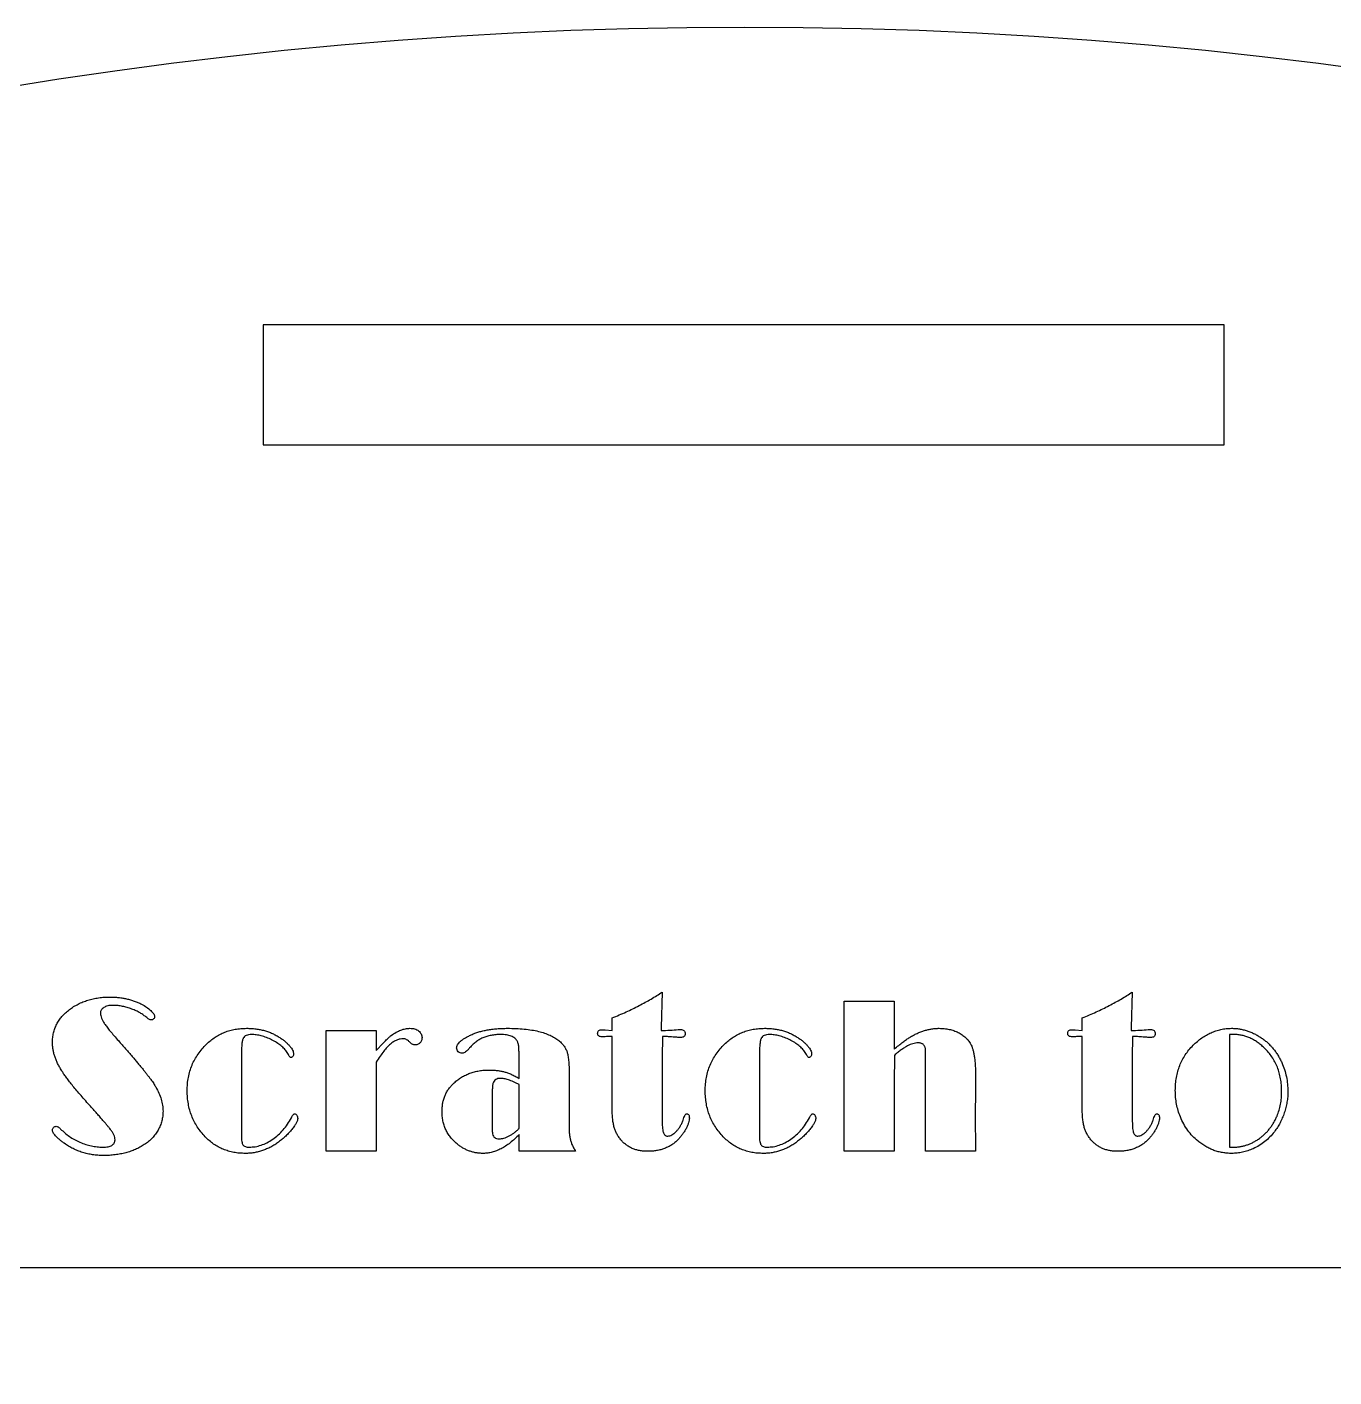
# Model space of a CAD drawing. Header units: millimetres. Extents: x -150 to 150, y -157 to 150.
# Drawn here: x -23.91 to 19.62, y 105.04 to 150 of the extents above; entities that cross this region are included whole.
import ezdxf

# ---------------------------------------------------------------- set-up
doc = ezdxf.new("R2010")
doc.units = ezdxf.units.MM

msp = doc.modelspace()

# ---------------------------------------------------------------- linework, layer by layer
at = {"color": 7, "linetype": 'Continuous', "lineweight": 25}
for p, q in [((15.956, 140.08), (-16.044, 140.08)), ((-16.044, 140.08), (-16.044, 136.08)), ((15.956, 136.08), (15.956, 140.08)), ((-16.044, 136.08), (15.956, 136.08)), ((-2.751, 117.86), (-2.787, 116.677)), ((12.901, 117.86), (12.866, 116.677)), ((3.301, 117.39), (3.304, 117.558)), ((3.304, 115.865), (3.301, 117.39)), ((3.304, 117.558), (4.971, 117.558)), ((4.971, 117.558), (4.971, 115.961)), ((-4.418, 116.586), (-4.418, 116.999)), ((11.235, 116.586), (11.235, 116.999)), ((-13.946, 116.586), (-12.279, 116.586)), ((-13.946, 112.558), (-13.946, 116.586)), ((-12.279, 116.586), (-12.279, 115.912)), ((-4.654, 116.604), (-4.418, 116.586)), ((-2.787, 116.677), (-2.792, 116.586)), ((10.999, 116.604), (11.235, 116.586)), ((12.866, 116.677), (12.861, 116.586)), ((16.137, 116.447), (16.137, 112.697)), ((16.286, 116.447), (16.137, 116.447)), ((-4.418, 115.085), (-4.418, 116.38)), ((-2.748, 116.377), (-2.751, 115.684)), ((-2.649, 116.377), (-2.748, 116.377)), ((11.235, 115.085), (11.235, 116.38)), ((12.905, 116.377), (12.901, 115.684)), ((13.003, 116.377), (12.905, 116.377)), ((-16.765, 115.788), (-16.765, 113.077)), ((-2.751, 115.684), (-2.751, 113.544)), ((0.485, 115.788), (0.485, 113.077)), ((3.304, 112.558), (3.304, 115.865)), ((4.977, 115.752), (4.971, 114.832)), ((6.012, 112.558), (6.012, 115.978)), ((12.901, 115.684), (12.901, 113.544)), ((-12.273, 115.531), (-12.279, 114.071)), ((-7.515, 114.988), (-7.515, 115.449)), ((-7.515, 113.322), (-7.515, 114.78)), ((-5.849, 115.054), (-5.849, 113.602)), ((-4.421, 114.321), (-4.418, 115.085)), ((4.971, 114.832), (4.971, 112.558)), ((7.679, 115.073), (7.679, 114.527)), ((11.231, 114.321), (11.235, 115.085)), ((-8.418, 114.316), (-8.418, 113.475)), ((-4.421, 114.05), (-4.421, 114.321)), ((7.679, 114.527), (7.673, 113.807)), ((11.231, 114.05), (11.231, 114.321)), ((-12.279, 114.071), (-12.279, 112.558)), ((7.673, 113.807), (7.679, 112.558)), ((-7.515, 112.558), (-7.515, 113.113)), ((-12.279, 112.558), (-13.946, 112.558)), ((-5.64, 112.558), (-7.515, 112.558)), ((4.971, 112.558), (3.304, 112.558)), ((7.679, 112.558), (6.012, 112.558)), ((16.137, 112.697), (16.275, 112.697)), ((85.99, 108.68), (-86.115, 108.68))]:
    msp.add_line(p, q, dxfattribs=at)
msp.add_circle((0, 0), 150, dxfattribs=at)
for points, knots in [([(-4.418, 116.999), (-4.339, 117.032), (-4.185, 117.097), (-3.957, 117.198), (-3.737, 117.302), (-3.525, 117.41), (-3.32, 117.518), (-3.123, 117.629), (-2.934, 117.742), (-2.812, 117.821), (-2.751, 117.86)], [0, 0, 0, 0, 0.136106, 0.268204, 0.397876, 0.524677, 0.647643, 0.767617, 0.885467, 1, 1, 1, 1]), ([(11.235, 116.999), (11.313, 117.032), (11.468, 117.097), (11.696, 117.198), (11.916, 117.302), (12.128, 117.41), (12.333, 117.518), (12.53, 117.629), (12.719, 117.742), (12.841, 117.821), (12.901, 117.86)], [0, 0, 0, 0, 0.136106, 0.268204, 0.397876, 0.524677, 0.647643, 0.767617, 0.885467, 1, 1, 1, 1]), ([(-22.494, 117.277), (-22.447, 117.311), (-22.354, 117.378), (-22.202, 117.462), (-22.044, 117.536), (-21.876, 117.593), (-21.702, 117.641), (-21.519, 117.673), (-21.327, 117.693), (-21.197, 117.695), (-21.131, 117.697)], [0, 0, 0, 0, 0.119193, 0.237649, 0.35769, 0.479639, 0.603444, 0.730971, 0.863176, 1, 1, 1, 1]), ([(-21.056, 117.419), (-21.085, 117.418), (-21.14, 117.417), (-21.217, 117.403), (-21.287, 117.379), (-21.347, 117.347), (-21.398, 117.308), (-21.433, 117.261), (-21.457, 117.209), (-21.459, 117.172), (-21.46, 117.153)], [0, 0, 0, 0, 0.15997, 0.305943, 0.440895, 0.569374, 0.685918, 0.7927, 0.89414, 1, 1, 1, 1]), ([(-21.131, 117.697), (-21.084, 117.696), (-20.991, 117.695), (-20.854, 117.682), (-20.719, 117.665), (-20.588, 117.638), (-20.459, 117.605), (-20.333, 117.563), (-20.21, 117.516), (-20.13, 117.477), (-20.09, 117.458)], [0, 0, 0, 0, 0.129953, 0.258335, 0.384385, 0.508619, 0.631491, 0.754425, 0.876552, 1, 1, 1, 1]), ([(-19.947, 117.034), (-19.981, 117.061), (-20.052, 117.118), (-20.172, 117.19), (-20.307, 117.255), (-20.454, 117.311), (-20.606, 117.358), (-20.759, 117.394), (-20.909, 117.415), (-21.008, 117.418), (-21.056, 117.419)], [0, 0, 0, 0, 0.110051, 0.226217, 0.351289, 0.485507, 0.621348, 0.751738, 0.878215, 1, 1, 1, 1]), ([(-20.09, 117.458), (-20.034, 117.426), (-19.924, 117.365), (-19.806, 117.268), (-19.729, 117.189), (-19.688, 117.136), (-19.659, 117.088), (-19.656, 117.055), (-19.654, 117.04)], [0, 0, 0, 0, 0.31163, 0.604421, 0.735278, 0.842454, 0.929118, 1, 1, 1, 1]), ([(-23.057, 116.18), (-23.055, 116.234), (-23.052, 116.342), (-23.026, 116.5), (-22.981, 116.649), (-22.919, 116.791), (-22.839, 116.926), (-22.741, 117.051), (-22.627, 117.171), (-22.539, 117.241), (-22.494, 117.277)], [0, 0, 0, 0, 0.128041, 0.251657, 0.372747, 0.492943, 0.614057, 0.73719, 0.865346, 1, 1, 1, 1]), ([(-21.46, 117.153), (-21.458, 117.128), (-21.454, 117.074), (-21.425, 116.991), (-21.383, 116.899), (-21.319, 116.8), (-21.236, 116.687), (-21.132, 116.556), (-21.005, 116.406), (-20.912, 116.301), (-20.862, 116.245)], [0, 0, 0, 0, 0.068265, 0.14659, 0.237606, 0.341778, 0.466994, 0.617408, 0.795962, 1, 1, 1, 1]), ([(-19.768, 116.933), (-19.779, 116.934), (-19.806, 116.938), (-19.847, 116.959), (-19.896, 116.991), (-19.929, 117.018), (-19.947, 117.034)], [0, 0, 0, 0, 0.1643036, 0.3809236, 0.6594956, 1, 1, 1, 1]), ([(-19.654, 117.04), (-19.656, 117.027), (-19.661, 116.999), (-19.691, 116.966), (-19.726, 116.939), (-19.755, 116.935), (-19.768, 116.933)], [0, 0, 0, 0, 0.231543, 0.500716, 0.763719, 1, 1, 1, 1]), ([(-17.925, 116.129), (-17.88, 116.171), (-17.79, 116.255), (-17.641, 116.36), (-17.487, 116.453), (-17.322, 116.527), (-17.151, 116.584), (-16.971, 116.626), (-16.784, 116.65), (-16.657, 116.653), (-16.592, 116.655)], [0, 0, 0, 0, 0.1263783, 0.2499731, 0.3716171, 0.4930464, 0.6159199, 0.7400413, 0.8678908, 1, 1, 1, 1]), ([(-16.431, 116.447), (-16.463, 116.445), (-16.523, 116.443), (-16.603, 116.421), (-16.666, 116.381), (-16.702, 116.334), (-16.72, 116.287), (-16.732, 116.242), (-16.743, 116.189), (-16.751, 116.127), (-16.757, 116.055), (-16.761, 115.974), (-16.765, 115.884), (-16.765, 115.821), (-16.765, 115.788)], [0, 0, 0, 0, 0.112942, 0.206611, 0.289772, 0.36745, 0.411147, 0.464851, 0.528119, 0.600937, 0.684778, 0.779796, 0.884868, 1, 1, 1, 1]), ([(-16.592, 116.655), (-16.54, 116.654), (-16.438, 116.653), (-16.287, 116.637), (-16.141, 116.614), (-16, 116.58), (-15.864, 116.537), (-15.733, 116.483), (-15.606, 116.42), (-15.526, 116.371), (-15.486, 116.346)], [0, 0, 0, 0, 0.133291, 0.263457, 0.389982, 0.514504, 0.636789, 0.75756, 0.878398, 1, 1, 1, 1]), ([(-15.238, 115.854), (-15.268, 115.893), (-15.331, 115.975), (-15.452, 116.083), (-15.595, 116.183), (-15.758, 116.273), (-15.929, 116.348), (-16.101, 116.404), (-16.267, 116.44), (-16.377, 116.445), (-16.431, 116.447)], [0, 0, 0, 0, 0.108271, 0.225062, 0.351451, 0.489641, 0.629292, 0.759626, 0.882881, 1, 1, 1, 1]), ([(-11.776, 116.416), (-11.723, 116.452), (-11.622, 116.522), (-11.463, 116.597), (-11.309, 116.645), (-11.207, 116.652), (-11.157, 116.655)], [0, 0, 0, 0, 0.285688, 0.54451, 0.779638, 1, 1, 1, 1]), ([(-11.157, 116.655), (-11.129, 116.654), (-11.075, 116.652), (-10.997, 116.636), (-10.927, 116.607), (-10.866, 116.57), (-10.816, 116.523), (-10.777, 116.469), (-10.756, 116.408), (-10.753, 116.366), (-10.751, 116.345)], [0, 0, 0, 0, 0.149122, 0.285708, 0.417505, 0.543499, 0.663637, 0.777426, 0.886644, 1, 1, 1, 1]), ([(-8.136, 116.447), (-8.19, 116.446), (-8.295, 116.444), (-8.448, 116.421), (-8.592, 116.387), (-8.727, 116.339), (-8.851, 116.276), (-8.965, 116.198), (-9.072, 116.108), (-9.134, 116.037), (-9.165, 116.002)], [0, 0, 0, 0, 0.139424, 0.271649, 0.39864, 0.520778, 0.640367, 0.758876, 0.878238, 1, 1, 1, 1]), ([(-9.11, 116.439), (-9.07, 116.457), (-8.989, 116.493), (-8.859, 116.535), (-8.721, 116.572), (-8.575, 116.602), (-8.42, 116.626), (-8.256, 116.644), (-8.084, 116.653), (-7.967, 116.654), (-7.907, 116.655)], [0, 0, 0, 0, 0.10618, 0.216765, 0.332575, 0.454022, 0.580596, 0.714351, 0.853753, 1, 1, 1, 1]), ([(-7.587, 116.235), (-7.598, 116.252), (-7.62, 116.286), (-7.665, 116.33), (-7.72, 116.367), (-7.785, 116.395), (-7.859, 116.42), (-7.943, 116.435), (-8.036, 116.445), (-8.102, 116.446), (-8.136, 116.447)], [0, 0, 0, 0, 0.098706, 0.197112, 0.30362, 0.417913, 0.543806, 0.680261, 0.832576, 1, 1, 1, 1]), ([(-7.907, 116.655), (-7.81, 116.654), (-7.622, 116.652), (-7.352, 116.632), (-7.104, 116.601), (-6.878, 116.557), (-6.675, 116.499), (-6.493, 116.428), (-6.332, 116.348), (-6.24, 116.278), (-6.196, 116.245)], [0, 0, 0, 0, 0.1630184, 0.3142725, 0.4535228, 0.5813733, 0.6992994, 0.8073084, 0.9070317, 1, 1, 1, 1]), ([(-4.904, 116.489), (-4.903, 116.507), (-4.9, 116.54), (-4.867, 116.583), (-4.815, 116.604), (-4.776, 116.606), (-4.753, 116.607)], [0, 0, 0, 0, 0.243619, 0.457135, 0.693706, 1, 1, 1, 1]), ([(-4.747, 116.37), (-4.77, 116.371), (-4.811, 116.373), (-4.865, 116.395), (-4.9, 116.437), (-4.903, 116.471), (-4.904, 116.489)], [0, 0, 0, 0, 0.307398, 0.55262, 0.763168, 1, 1, 1, 1]), ([(-4.753, 116.607), (-4.733, 116.607), (-4.7, 116.607), (-4.667, 116.605), (-4.654, 116.604)], [0, 0, 0, 0, 0.608367, 1, 1, 1, 1]), ([(-2.792, 116.586), (-2.692, 116.586), (-2.502, 116.588), (-2.313, 116.603), (-2.223, 116.61)], [0, 0, 0, 0, 0.524289, 1, 1, 1, 1]), ([(-2.223, 116.61), (-2.209, 116.612), (-2.184, 116.614), (-2.159, 116.615), (-2.147, 116.615)], [0, 0, 0, 0, 0.543507, 1, 1, 1, 1]), ([(-2.147, 116.615), (-2.124, 116.614), (-2.081, 116.612), (-2.026, 116.585), (-1.991, 116.535), (-1.989, 116.497), (-1.988, 116.476)], [0, 0, 0, 0, 0.2906269, 0.5244173, 0.7444272, 1, 1, 1, 1]), ([(-1.988, 116.476), (-1.989, 116.456), (-1.991, 116.42), (-2.026, 116.375), (-2.08, 116.35), (-2.122, 116.349), (-2.145, 116.348)], [0, 0, 0, 0, 0.2482384, 0.4599131, 0.7018317, 1, 1, 1, 1]), ([(-0.675, 116.129), (-0.63, 116.171), (-0.54, 116.255), (-0.391, 116.36), (-0.237, 116.453), (-0.072, 116.527), (0.099, 116.584), (0.279, 116.626), (0.466, 116.65), (0.593, 116.653), (0.658, 116.655)], [0, 0, 0, 0, 0.126378, 0.249973, 0.371617, 0.493046, 0.61592, 0.740041, 0.867891, 1, 1, 1, 1]), ([(0.819, 116.447), (0.787, 116.445), (0.727, 116.443), (0.647, 116.421), (0.584, 116.381), (0.548, 116.334), (0.53, 116.287), (0.518, 116.242), (0.507, 116.189), (0.499, 116.127), (0.493, 116.055), (0.489, 115.974), (0.485, 115.884), (0.485, 115.821), (0.485, 115.788)], [0, 0, 0, 0, 0.112942, 0.206611, 0.289772, 0.36745, 0.411147, 0.464851, 0.528119, 0.600937, 0.684778, 0.779796, 0.884868, 1, 1, 1, 1]), ([(0.658, 116.655), (0.71, 116.654), (0.812, 116.653), (0.963, 116.637), (1.109, 116.614), (1.25, 116.58), (1.386, 116.537), (1.517, 116.483), (1.644, 116.42), (1.724, 116.371), (1.764, 116.346)], [0, 0, 0, 0, 0.133291, 0.263457, 0.389982, 0.514504, 0.636789, 0.75756, 0.878398, 1, 1, 1, 1]), ([(2.012, 115.854), (1.982, 115.893), (1.919, 115.975), (1.798, 116.083), (1.655, 116.183), (1.492, 116.273), (1.321, 116.348), (1.149, 116.404), (0.983, 116.44), (0.873, 116.445), (0.819, 116.447)], [0, 0, 0, 0, 0.108271, 0.225062, 0.351451, 0.489641, 0.629292, 0.759626, 0.882881, 1, 1, 1, 1]), ([(5.489, 116.353), (5.53, 116.377), (5.611, 116.424), (5.734, 116.487), (5.858, 116.537), (5.98, 116.582), (6.104, 116.614), (6.226, 116.638), (6.348, 116.653), (6.43, 116.654), (6.47, 116.655)], [0, 0, 0, 0, 0.137011, 0.270082, 0.397859, 0.523011, 0.645077, 0.765271, 0.882991, 1, 1, 1, 1]), ([(6.47, 116.655), (6.527, 116.653), (6.639, 116.65), (6.802, 116.624), (6.957, 116.58), (7.101, 116.52), (7.232, 116.444), (7.347, 116.355), (7.444, 116.253), (7.493, 116.175), (7.517, 116.135)], [0, 0, 0, 0, 0.139374, 0.274052, 0.403993, 0.531934, 0.655868, 0.773983, 0.886889, 1, 1, 1, 1]), ([(10.749, 116.489), (10.75, 116.507), (10.753, 116.54), (10.785, 116.583), (10.838, 116.604), (10.877, 116.606), (10.899, 116.607)], [0, 0, 0, 0, 0.243619, 0.457135, 0.693706, 1, 1, 1, 1]), ([(10.906, 116.37), (10.883, 116.371), (10.842, 116.373), (10.787, 116.395), (10.753, 116.437), (10.75, 116.471), (10.749, 116.489)], [0, 0, 0, 0, 0.307398, 0.55262, 0.763168, 1, 1, 1, 1]), ([(10.899, 116.607), (10.92, 116.607), (10.953, 116.607), (10.986, 116.605), (10.999, 116.604)], [0, 0, 0, 0, 0.608367, 1, 1, 1, 1]), ([(12.861, 116.586), (12.961, 116.586), (13.151, 116.588), (13.34, 116.603), (13.43, 116.61)], [0, 0, 0, 0, 0.524289, 1, 1, 1, 1]), ([(13.43, 116.61), (13.444, 116.612), (13.469, 116.614), (13.494, 116.615), (13.506, 116.615)], [0, 0, 0, 0, 0.543507, 1, 1, 1, 1]), ([(13.506, 116.615), (13.529, 116.614), (13.572, 116.612), (13.627, 116.585), (13.662, 116.535), (13.664, 116.497), (13.665, 116.476)], [0, 0, 0, 0, 0.290627, 0.524417, 0.744427, 1, 1, 1, 1]), ([(13.665, 116.476), (13.664, 116.456), (13.662, 116.42), (13.627, 116.375), (13.573, 116.35), (13.531, 116.349), (13.508, 116.348)], [0, 0, 0, 0, 0.248238, 0.459913, 0.701832, 1, 1, 1, 1]), ([(14.925, 116.089), (14.972, 116.133), (15.064, 116.219), (15.211, 116.334), (15.364, 116.43), (15.521, 116.511), (15.685, 116.573), (15.853, 116.619), (16.027, 116.648), (16.144, 116.653), (16.204, 116.655)], [0, 0, 0, 0, 0.134349, 0.263685, 0.388736, 0.511845, 0.633194, 0.753908, 0.875747, 1, 1, 1, 1]), ([(16.204, 116.655), (16.247, 116.654), (16.335, 116.652), (16.465, 116.636), (16.594, 116.611), (16.721, 116.575), (16.846, 116.53), (16.969, 116.472), (17.091, 116.407), (17.169, 116.355), (17.208, 116.329)], [0, 0, 0, 0, 0.122519, 0.244746, 0.366373, 0.489359, 0.61322, 0.739066, 0.868091, 1, 1, 1, 1]), ([(17.298, 115.998), (17.26, 116.034), (17.185, 116.104), (17.064, 116.195), (16.941, 116.273), (16.814, 116.336), (16.686, 116.386), (16.555, 116.42), (16.421, 116.444), (16.331, 116.446), (16.286, 116.447)], [0, 0, 0, 0, 0.13868, 0.271662, 0.399153, 0.523051, 0.643698, 0.762342, 0.880447, 1, 1, 1, 1]), ([(-22.75, 115.242), (-22.774, 115.283), (-22.822, 115.362), (-22.885, 115.483), (-22.937, 115.603), (-22.981, 115.721), (-23.015, 115.837), (-23.038, 115.953), (-23.055, 116.067), (-23.056, 116.142), (-23.057, 116.18)], [0, 0, 0, 0, 0.142104, 0.278102, 0.408429, 0.53451, 0.65548, 0.773039, 0.888068, 1, 1, 1, 1]), ([(-20.862, 116.245), (-20.821, 116.198), (-20.74, 116.107), (-20.622, 115.973), (-20.51, 115.845), (-20.405, 115.722), (-20.305, 115.605), (-20.211, 115.494), (-20.125, 115.388), (-20.043, 115.29), (-19.969, 115.195), (-19.9, 115.108), (-19.838, 115.026), (-19.781, 114.951), (-19.732, 114.88), (-19.687, 114.816), (-19.649, 114.758), (-19.627, 114.72), (-19.616, 114.702)], [0, 0, 0, 0, 0.094096, 0.184334, 0.269945, 0.351343, 0.428888, 0.50181, 0.570534, 0.635411, 0.695336, 0.751761, 0.803249, 0.850912, 0.894436, 0.933706, 0.968879, 1, 1, 1, 1]), ([(-18.571, 114.574), (-18.569, 114.65), (-18.566, 114.8), (-18.534, 115.02), (-18.484, 115.23), (-18.413, 115.431), (-18.322, 115.621), (-18.21, 115.801), (-18.078, 115.972), (-17.977, 116.076), (-17.925, 116.129)], [0, 0, 0, 0, 0.132282, 0.259397, 0.383817, 0.506048, 0.626799, 0.749164, 0.872824, 1, 1, 1, 1]), ([(-15.486, 116.346), (-15.454, 116.324), (-15.39, 116.281), (-15.303, 116.211), (-15.225, 116.139), (-15.158, 116.066), (-15.102, 115.995), (-15.061, 115.928), (-15.034, 115.867), (-15.031, 115.826), (-15.029, 115.808)], [0, 0, 0, 0, 0.162111, 0.315229, 0.46011, 0.599754, 0.726511, 0.83314, 0.923062, 1, 1, 1, 1]), ([(-12.279, 115.912), (-12.25, 115.944), (-12.195, 116.005), (-12.115, 116.09), (-12.041, 116.167), (-11.975, 116.235), (-11.915, 116.293), (-11.863, 116.343), (-11.818, 116.384), (-11.789, 116.406), (-11.776, 116.416)], [0, 0, 0, 0, 0.180852, 0.345457, 0.494956, 0.62722, 0.74443, 0.845529, 0.930647, 1, 1, 1, 1]), ([(-11.368, 116.308), (-11.405, 116.306), (-11.481, 116.302), (-11.593, 116.265), (-11.702, 116.208), (-11.81, 116.126), (-11.919, 116.019), (-12.032, 115.883), (-12.153, 115.719), (-12.231, 115.596), (-12.273, 115.531)], [0, 0, 0, 0, 0.090325, 0.182541, 0.28092, 0.387581, 0.507948, 0.64977, 0.813347, 1, 1, 1, 1]), ([(-11.14, 116.175), (-11.162, 116.195), (-11.202, 116.231), (-11.26, 116.275), (-11.316, 116.301), (-11.352, 116.306), (-11.368, 116.308)], [0, 0, 0, 0, 0.326393, 0.598726, 0.819366, 1, 1, 1, 1]), ([(-10.992, 116.099), (-11.004, 116.1), (-11.028, 116.102), (-11.064, 116.119), (-11.103, 116.142), (-11.127, 116.164), (-11.14, 116.175)], [0, 0, 0, 0, 0.200121, 0.429628, 0.690954, 1, 1, 1, 1]), ([(-10.751, 116.345), (-10.752, 116.328), (-10.754, 116.295), (-10.768, 116.247), (-10.789, 116.205), (-10.82, 116.168), (-10.855, 116.137), (-10.897, 116.116), (-10.943, 116.102), (-10.976, 116.1), (-10.992, 116.099)], [0, 0, 0, 0, 0.133309, 0.256757, 0.380625, 0.505103, 0.627414, 0.748774, 0.869507, 1, 1, 1, 1]), ([(-9.599, 116.001), (-9.597, 116.019), (-9.594, 116.056), (-9.569, 116.111), (-9.53, 116.166), (-9.474, 116.22), (-9.405, 116.276), (-9.321, 116.331), (-9.221, 116.385), (-9.149, 116.421), (-9.11, 116.439)], [0, 0, 0, 0, 0.078412, 0.164323, 0.261009, 0.373027, 0.501432, 0.647743, 0.814382, 1, 1, 1, 1]), ([(-9.412, 115.822), (-9.436, 115.824), (-9.485, 115.829), (-9.546, 115.872), (-9.59, 115.93), (-9.596, 115.978), (-9.599, 116.001)], [0, 0, 0, 0, 0.251711, 0.50731, 0.758762, 1, 1, 1, 1]), ([(-9.165, 116.002), (-9.187, 115.975), (-9.228, 115.926), (-9.294, 115.869), (-9.353, 115.83), (-9.394, 115.824), (-9.412, 115.822)], [0, 0, 0, 0, 0.33778, 0.6072835, 0.8271784, 1, 1, 1, 1]), ([(-7.515, 115.449), (-7.516, 115.487), (-7.516, 115.56), (-7.517, 115.662), (-7.519, 115.754), (-7.519, 115.833), (-7.522, 115.9), (-7.524, 115.957), (-7.526, 116.001), (-7.529, 116.063), (-7.543, 116.143), (-7.572, 116.205), (-7.587, 116.235)], [0, 0, 0, 0, 0.143217, 0.272795, 0.387371, 0.486945, 0.571551, 0.642527, 0.698513, 0.740882, 0.874099, 1, 1, 1, 1]), ([(-6.196, 116.245), (-6.162, 116.215), (-6.097, 116.157), (-6.016, 116.058), (-5.955, 115.953), (-5.918, 115.86), (-5.898, 115.778), (-5.884, 115.706), (-5.874, 115.623), (-5.864, 115.53), (-5.858, 115.426), (-5.852, 115.312), (-5.849, 115.187), (-5.849, 115.1), (-5.849, 115.054)], [0, 0, 0, 0, 0.1047, 0.202136, 0.295582, 0.385831, 0.434366, 0.49175, 0.556202, 0.62807, 0.708945, 0.79817, 0.894896, 1, 1, 1, 1]), ([(-4.611, 116.377), (-4.636, 116.375), (-4.681, 116.371), (-4.726, 116.37), (-4.747, 116.37)], [0, 0, 0, 0, 0.544516, 1, 1, 1, 1]), ([(-4.482, 116.384), (-4.498, 116.383), (-4.542, 116.383), (-4.584, 116.379), (-4.611, 116.377)], [0, 0, 0, 0, 0.377674, 1, 1, 1, 1]), ([(-4.418, 116.38), (-4.431, 116.381), (-4.452, 116.382), (-4.474, 116.383), (-4.482, 116.384)], [0, 0, 0, 0, 0.610311, 1, 1, 1, 1]), ([(-2.264, 116.355), (-2.306, 116.359), (-2.383, 116.365), (-2.489, 116.371), (-2.576, 116.377), (-2.627, 116.377), (-2.649, 116.377)], [0, 0, 0, 0, 0.324347, 0.60042, 0.825645, 1, 1, 1, 1]), ([(-2.145, 116.348), (-2.163, 116.348), (-2.202, 116.35), (-2.242, 116.353), (-2.264, 116.355)], [0, 0, 0, 0, 0.444833, 1, 1, 1, 1]), ([(-1.321, 114.574), (-1.319, 114.65), (-1.316, 114.8), (-1.284, 115.02), (-1.234, 115.23), (-1.163, 115.431), (-1.072, 115.621), (-0.96, 115.801), (-0.828, 115.972), (-0.727, 116.076), (-0.675, 116.129)], [0, 0, 0, 0, 0.132282, 0.259397, 0.383817, 0.506048, 0.626799, 0.749164, 0.872824, 1, 1, 1, 1]), ([(1.764, 116.346), (1.796, 116.324), (1.86, 116.281), (1.947, 116.211), (2.025, 116.139), (2.092, 116.066), (2.148, 115.995), (2.189, 115.928), (2.216, 115.867), (2.219, 115.826), (2.221, 115.808)], [0, 0, 0, 0, 0.162111, 0.315229, 0.46011, 0.599754, 0.726511, 0.83314, 0.923062, 1, 1, 1, 1]), ([(4.971, 115.961), (5.021, 116.003), (5.115, 116.083), (5.253, 116.189), (5.374, 116.28), (5.453, 116.33), (5.489, 116.353)], [0, 0, 0, 0, 0.301665, 0.569978, 0.801269, 1, 1, 1, 1]), ([(5.765, 116.169), (5.738, 116.168), (5.681, 116.165), (5.594, 116.143), (5.502, 116.112), (5.407, 116.066), (5.306, 116.006), (5.2, 115.934), (5.089, 115.849), (5.016, 115.786), (4.977, 115.752)], [0, 0, 0, 0, 0.089858, 0.187791, 0.293922, 0.410377, 0.537781, 0.67889, 0.832245, 1, 1, 1, 1]), ([(6.012, 115.978), (6.009, 115.993), (6.003, 116.022), (5.986, 116.061), (5.962, 116.094), (5.935, 116.123), (5.899, 116.143), (5.86, 116.159), (5.814, 116.167), (5.782, 116.168), (5.765, 116.169)], [0, 0, 0, 0, 0.132592, 0.256367, 0.371421, 0.482502, 0.599428, 0.720787, 0.852032, 1, 1, 1, 1]), ([(7.517, 116.135), (7.531, 116.109), (7.559, 116.052), (7.59, 115.956), (7.618, 115.846), (7.641, 115.72), (7.658, 115.58), (7.671, 115.424), (7.678, 115.253), (7.679, 115.135), (7.679, 115.073)], [0, 0, 0, 0, 0.081966, 0.174113, 0.279511, 0.396565, 0.527716, 0.671406, 0.828766, 1, 1, 1, 1]), ([(11.042, 116.377), (11.017, 116.375), (10.972, 116.371), (10.927, 116.37), (10.906, 116.37)], [0, 0, 0, 0, 0.544516, 1, 1, 1, 1]), ([(11.171, 116.384), (11.154, 116.383), (11.111, 116.383), (11.068, 116.379), (11.042, 116.377)], [0, 0, 0, 0, 0.377674, 1, 1, 1, 1]), ([(11.235, 116.38), (11.222, 116.381), (11.2, 116.382), (11.179, 116.383), (11.171, 116.384)], [0, 0, 0, 0, 0.610311, 1, 1, 1, 1]), ([(13.389, 116.355), (13.347, 116.359), (13.27, 116.365), (13.164, 116.371), (13.077, 116.377), (13.026, 116.377), (13.003, 116.377)], [0, 0, 0, 0, 0.324347, 0.60042, 0.825645, 1, 1, 1, 1]), ([(13.508, 116.348), (13.49, 116.348), (13.45, 116.35), (13.411, 116.353), (13.389, 116.355)], [0, 0, 0, 0, 0.444833, 1, 1, 1, 1]), ([(14.332, 114.585), (14.334, 114.659), (14.338, 114.803), (14.365, 115.017), (14.412, 115.22), (14.477, 115.414), (14.561, 115.598), (14.664, 115.772), (14.784, 115.938), (14.878, 116.038), (14.925, 116.089)], [0, 0, 0, 0, 0.1334386, 0.2619092, 0.3872981, 0.5100471, 0.6308127, 0.7520777, 0.8750717, 1, 1, 1, 1]), ([(17.208, 116.329), (17.244, 116.304), (17.316, 116.253), (17.416, 116.168), (17.509, 116.075), (17.596, 115.976), (17.677, 115.87), (17.752, 115.758), (17.819, 115.638), (17.858, 115.555), (17.878, 115.512)], [0, 0, 0, 0, 0.123308, 0.245612, 0.368222, 0.491083, 0.614795, 0.74135, 0.869387, 1, 1, 1, 1]), ([(17.874, 114.55), (17.872, 114.623), (17.869, 114.765), (17.841, 114.974), (17.796, 115.171), (17.734, 115.359), (17.652, 115.535), (17.553, 115.702), (17.435, 115.858), (17.344, 115.951), (17.298, 115.998)], [0, 0, 0, 0, 0.1361392, 0.2665055, 0.3929155, 0.5149038, 0.6357207, 0.7561978, 0.876937, 1, 1, 1, 1]), ([(-15.116, 115.683), (-15.125, 115.686), (-15.147, 115.694), (-15.175, 115.731), (-15.206, 115.785), (-15.226, 115.829), (-15.238, 115.854)], [0, 0, 0, 0, 0.126115, 0.329072, 0.61539, 1, 1, 1, 1]), ([(-15.029, 115.808), (-15.03, 115.791), (-15.033, 115.76), (-15.051, 115.719), (-15.079, 115.688), (-15.104, 115.684), (-15.116, 115.683)], [0, 0, 0, 0, 0.2881311, 0.5582382, 0.7922703, 1, 1, 1, 1]), ([(2.134, 115.683), (2.125, 115.686), (2.103, 115.694), (2.075, 115.731), (2.044, 115.785), (2.024, 115.829), (2.012, 115.854)], [0, 0, 0, 0, 0.126115, 0.329072, 0.61539, 1, 1, 1, 1]), ([(2.221, 115.808), (2.22, 115.791), (2.217, 115.76), (2.199, 115.719), (2.171, 115.688), (2.146, 115.684), (2.134, 115.683)], [0, 0, 0, 0, 0.2881311, 0.5582382, 0.7922703, 1, 1, 1, 1]), ([(-21.827, 114.094), (-21.882, 114.157), (-21.989, 114.276), (-22.139, 114.452), (-22.278, 114.613), (-22.401, 114.763), (-22.508, 114.901), (-22.602, 115.025), (-22.682, 115.137), (-22.728, 115.209), (-22.75, 115.242)], [0, 0, 0, 0, 0.169928, 0.326429, 0.47048, 0.601715, 0.720196, 0.826296, 0.919185, 1, 1, 1, 1]), ([(-9.681, 114.839), (-9.642, 114.873), (-9.563, 114.941), (-9.434, 115.027), (-9.298, 115.101), (-9.155, 115.162), (-9.006, 115.209), (-8.849, 115.241), (-8.685, 115.263), (-8.574, 115.265), (-8.517, 115.266)], [0, 0, 0, 0, 0.12317, 0.244967, 0.366539, 0.488255, 0.610929, 0.736596, 0.865771, 1, 1, 1, 1]), ([(-8.517, 115.266), (-8.471, 115.266), (-8.381, 115.265), (-8.251, 115.252), (-8.129, 115.234), (-8.013, 115.208), (-7.897, 115.171), (-7.776, 115.122), (-7.648, 115.06), (-7.561, 115.013), (-7.515, 114.988)], [0, 0, 0, 0, 0.130872, 0.255014, 0.371718, 0.481674, 0.594079, 0.718426, 0.852985, 1, 1, 1, 1]), ([(17.878, 115.512), (17.909, 115.436), (17.972, 115.283), (18.035, 115.042), (18.074, 114.796), (18.079, 114.629), (18.082, 114.545)], [0, 0, 0, 0, 0.24965, 0.496725, 0.746931, 1, 1, 1, 1]), ([(-19.616, 114.702), (-19.579, 114.634), (-19.508, 114.502), (-19.433, 114.296), (-19.386, 114.093), (-19.38, 113.958), (-19.376, 113.892)], [0, 0, 0, 0, 0.272368, 0.52699, 0.767914, 1, 1, 1, 1]), ([(-10.085, 113.888), (-10.083, 113.936), (-10.081, 114.03), (-10.062, 114.167), (-10.031, 114.297), (-9.986, 114.42), (-9.929, 114.536), (-9.86, 114.645), (-9.777, 114.747), (-9.713, 114.808), (-9.681, 114.839)], [0, 0, 0, 0, 0.134572, 0.264056, 0.388796, 0.51122, 0.631464, 0.752378, 0.874696, 1, 1, 1, 1]), ([(-8.386, 114.827), (-8.388, 114.818), (-8.395, 114.796), (-8.4, 114.758), (-8.406, 114.71), (-8.41, 114.652), (-8.415, 114.583), (-8.416, 114.503), (-8.419, 114.413), (-8.418, 114.349), (-8.418, 114.316)], [0, 0, 0, 0, 0.054878, 0.12994, 0.223546, 0.338005, 0.473553, 0.627919, 0.803416, 1, 1, 1, 1]), ([(-8.141, 114.988), (-8.17, 114.987), (-8.224, 114.984), (-8.298, 114.952), (-8.354, 114.898), (-8.375, 114.851), (-8.386, 114.827)], [0, 0, 0, 0, 0.2744548, 0.5124277, 0.7467934, 1, 1, 1, 1]), ([(-7.515, 114.78), (-7.548, 114.796), (-7.611, 114.828), (-7.704, 114.871), (-7.791, 114.907), (-7.872, 114.936), (-7.947, 114.959), (-8.016, 114.976), (-8.081, 114.986), (-8.122, 114.988), (-8.141, 114.988)], [0, 0, 0, 0, 0.165632, 0.318215, 0.459408, 0.589462, 0.707137, 0.814386, 0.91176, 1, 1, 1, 1]), ([(-17.971, 113.044), (-18.019, 113.096), (-18.114, 113.2), (-18.236, 113.371), (-18.339, 113.55), (-18.425, 113.737), (-18.49, 113.934), (-18.536, 114.14), (-18.565, 114.354), (-18.569, 114.5), (-18.571, 114.574)], [0, 0, 0, 0, 0.12677, 0.250357, 0.372326, 0.493866, 0.615969, 0.740707, 0.867947, 1, 1, 1, 1]), ([(-0.721, 113.044), (-0.769, 113.096), (-0.864, 113.2), (-0.986, 113.371), (-1.089, 113.55), (-1.175, 113.737), (-1.24, 113.934), (-1.286, 114.14), (-1.315, 114.354), (-1.319, 114.5), (-1.321, 114.574)], [0, 0, 0, 0, 0.12677, 0.250357, 0.372326, 0.493866, 0.615969, 0.740707, 0.867947, 1, 1, 1, 1]), ([(14.5, 113.705), (14.474, 113.774), (14.422, 113.914), (14.371, 114.132), (14.338, 114.357), (14.334, 114.508), (14.332, 114.585)], [0, 0, 0, 0, 0.247523, 0.495174, 0.745657, 1, 1, 1, 1]), ([(18.082, 114.545), (18.08, 114.486), (18.078, 114.368), (18.053, 114.191), (18.017, 114.014), (17.963, 113.839), (17.899, 113.668), (17.822, 113.506), (17.736, 113.352), (17.668, 113.258), (17.634, 113.211)], [0, 0, 0, 0, 0.123034, 0.246982, 0.373323, 0.502468, 0.630706, 0.756626, 0.878973, 1, 1, 1, 1]), ([(17.719, 113.734), (17.743, 113.797), (17.791, 113.924), (17.839, 114.124), (17.868, 114.334), (17.872, 114.477), (17.874, 114.55)], [0, 0, 0, 0, 0.241104, 0.487096, 0.738711, 1, 1, 1, 1]), ([(-20.974, 112.94), (-20.976, 112.967), (-20.98, 113.023), (-21.011, 113.109), (-21.06, 113.199), (-21.116, 113.276), (-21.173, 113.348), (-21.229, 113.416), (-21.299, 113.496), (-21.38, 113.591), (-21.473, 113.699), (-21.58, 113.819), (-21.699, 113.952), (-21.783, 114.045), (-21.827, 114.094)], [0, 0, 0, 0, 0.055598, 0.116919, 0.186325, 0.265573, 0.313913, 0.374839, 0.447808, 0.533478, 0.631283, 0.741719, 0.864789, 1, 1, 1, 1]), ([(-19.376, 113.892), (-19.378, 113.838), (-19.381, 113.729), (-19.415, 113.569), (-19.465, 113.412), (-19.539, 113.263), (-19.628, 113.122), (-19.735, 112.993), (-19.859, 112.878), (-19.952, 112.813), (-19.999, 112.78)], [0, 0, 0, 0, 0.123511, 0.245049, 0.367953, 0.493208, 0.619143, 0.744385, 0.870333, 1, 1, 1, 1]), ([(-15.099, 113.672), (-15.09, 113.692), (-15.075, 113.728), (-15.049, 113.771), (-15.021, 113.8), (-15, 113.806), (-14.991, 113.808)], [0, 0, 0, 0, 0.363928, 0.642978, 0.847609, 1, 1, 1, 1]), ([(-14.991, 113.808), (-14.978, 113.805), (-14.949, 113.799), (-14.92, 113.757), (-14.894, 113.711), (-14.892, 113.674), (-14.89, 113.656)], [0, 0, 0, 0, 0.196816, 0.44655, 0.727386, 1, 1, 1, 1]), ([(-9.586, 112.806), (-9.625, 112.842), (-9.704, 112.911), (-9.805, 113.027), (-9.892, 113.152), (-9.963, 113.283), (-10.017, 113.424), (-10.056, 113.572), (-10.081, 113.727), (-10.083, 113.834), (-10.085, 113.888)], [0, 0, 0, 0, 0.129542, 0.253651, 0.375721, 0.496608, 0.617553, 0.741371, 0.867839, 1, 1, 1, 1]), ([(-4.133, 112.945), (-4.159, 112.978), (-4.211, 113.044), (-4.274, 113.151), (-4.324, 113.264), (-4.363, 113.384), (-4.389, 113.52), (-4.409, 113.676), (-4.419, 113.855), (-4.42, 113.982), (-4.421, 114.05)], [0, 0, 0, 0, 0.108116, 0.213889, 0.318666, 0.424116, 0.539788, 0.673659, 0.827197, 1, 1, 1, 1]), ([(-2.057, 113.596), (-2.049, 113.627), (-2.035, 113.682), (-2.004, 113.748), (-1.975, 113.797), (-1.946, 113.805), (-1.933, 113.808)], [0, 0, 0, 0, 0.373989, 0.657305, 0.85574, 1, 1, 1, 1]), ([(-1.933, 113.808), (-1.92, 113.806), (-1.894, 113.803), (-1.865, 113.771), (-1.851, 113.723), (-1.85, 113.686), (-1.849, 113.666)], [0, 0, 0, 0, 0.204467, 0.411433, 0.665048, 1, 1, 1, 1]), ([(2.151, 113.672), (2.16, 113.692), (2.175, 113.728), (2.201, 113.771), (2.229, 113.8), (2.25, 113.806), (2.259, 113.808)], [0, 0, 0, 0, 0.363928, 0.642978, 0.847609, 1, 1, 1, 1]), ([(2.259, 113.808), (2.272, 113.805), (2.301, 113.799), (2.33, 113.757), (2.356, 113.711), (2.358, 113.674), (2.36, 113.656)], [0, 0, 0, 0, 0.196816, 0.44655, 0.727386, 1, 1, 1, 1]), ([(11.52, 112.945), (11.494, 112.978), (11.442, 113.044), (11.379, 113.151), (11.329, 113.264), (11.29, 113.384), (11.263, 113.52), (11.244, 113.676), (11.234, 113.855), (11.232, 113.982), (11.231, 114.05)], [0, 0, 0, 0, 0.108116, 0.213889, 0.318666, 0.424116, 0.539788, 0.673659, 0.827197, 1, 1, 1, 1]), ([(13.596, 113.596), (13.604, 113.627), (13.618, 113.682), (13.648, 113.748), (13.678, 113.797), (13.707, 113.805), (13.719, 113.808)], [0, 0, 0, 0, 0.373989, 0.657305, 0.85574, 1, 1, 1, 1]), ([(13.719, 113.808), (13.732, 113.806), (13.758, 113.803), (13.788, 113.771), (13.802, 113.723), (13.803, 113.686), (13.804, 113.666)], [0, 0, 0, 0, 0.204467, 0.411433, 0.665048, 1, 1, 1, 1]), ([(-23.057, 113.27), (-23.055, 113.285), (-23.051, 113.316), (-23.021, 113.355), (-22.982, 113.385), (-22.949, 113.389), (-22.933, 113.391)], [0, 0, 0, 0, 0.2399203, 0.4904319, 0.7489023, 1, 1, 1, 1]), ([(-22.933, 113.391), (-22.922, 113.39), (-22.898, 113.387), (-22.862, 113.368), (-22.824, 113.339), (-22.799, 113.314), (-22.786, 113.301)], [0, 0, 0, 0, 0.1865494, 0.4114985, 0.678931, 1, 1, 1, 1]), ([(-22.786, 113.301), (-22.74, 113.257), (-22.649, 113.167), (-22.493, 113.051), (-22.323, 112.948), (-22.142, 112.858), (-21.953, 112.788), (-21.763, 112.735), (-21.573, 112.704), (-21.447, 112.699), (-21.385, 112.697)], [0, 0, 0, 0, 0.121743, 0.245114, 0.37185, 0.502494, 0.632921, 0.758165, 0.880452, 1, 1, 1, 1]), ([(-16.503, 112.697), (-16.437, 112.7), (-16.303, 112.706), (-16.105, 112.759), (-15.909, 112.842), (-15.719, 112.959), (-15.537, 113.102), (-15.371, 113.269), (-15.223, 113.46), (-15.14, 113.601), (-15.099, 113.672)], [0, 0, 0, 0, 0.110702, 0.223324, 0.341209, 0.466588, 0.596104, 0.727699, 0.861202, 1, 1, 1, 1]), ([(-14.89, 113.656), (-14.893, 113.632), (-14.9, 113.577), (-14.94, 113.491), (-15.002, 113.394), (-15.084, 113.286), (-15.181, 113.174), (-15.288, 113.065), (-15.404, 112.962), (-15.486, 112.899), (-15.527, 112.867)], [0, 0, 0, 0, 0.070173, 0.158997, 0.270166, 0.405037, 0.552238, 0.69908, 0.849145, 1, 1, 1, 1]), ([(-8.418, 113.475), (-8.417, 113.433), (-8.416, 113.358), (-8.414, 113.26), (-8.409, 113.189), (-8.404, 113.151), (-8.402, 113.136)], [0, 0, 0, 0, 0.371175, 0.659272, 0.871032, 1, 1, 1, 1]), ([(-8.182, 112.974), (-8.156, 112.976), (-8.103, 112.979), (-8.021, 112.997), (-7.937, 113.029), (-7.848, 113.069), (-7.76, 113.121), (-7.673, 113.179), (-7.592, 113.247), (-7.541, 113.297), (-7.515, 113.322)], [0, 0, 0, 0, 0.099217, 0.207516, 0.32455, 0.452181, 0.587584, 0.722721, 0.860142, 1, 1, 1, 1]), ([(-5.849, 113.602), (-5.85, 113.539), (-5.853, 113.421), (-5.852, 113.257), (-5.842, 113.117), (-5.826, 112.998), (-5.799, 112.889), (-5.758, 112.781), (-5.706, 112.669), (-5.663, 112.596), (-5.64, 112.558)], [0, 0, 0, 0, 0.174108, 0.325192, 0.454566, 0.560682, 0.658713, 0.764451, 0.87814, 1, 1, 1, 1]), ([(-2.751, 113.544), (-2.751, 113.503), (-2.751, 113.427), (-2.743, 113.323), (-2.732, 113.24), (-2.718, 113.192), (-2.711, 113.171)], [0, 0, 0, 0, 0.32823, 0.602454, 0.826795, 1, 1, 1, 1]), ([(-2.288, 113.219), (-2.264, 113.245), (-2.216, 113.299), (-2.155, 113.39), (-2.101, 113.489), (-2.072, 113.56), (-2.057, 113.596)], [0, 0, 0, 0, 0.2401411, 0.4853787, 0.7371101, 1, 1, 1, 1]), ([(-1.849, 113.666), (-1.85, 113.641), (-1.853, 113.586), (-1.877, 113.502), (-1.912, 113.409), (-1.96, 113.31), (-2.017, 113.21), (-2.082, 113.114), (-2.152, 113.025), (-2.204, 112.97), (-2.23, 112.943)], [0, 0, 0, 0, 0.090284, 0.195249, 0.313642, 0.449492, 0.590805, 0.728913, 0.865312, 1, 1, 1, 1]), ([(0.747, 112.697), (0.813, 112.7), (0.947, 112.706), (1.145, 112.759), (1.341, 112.842), (1.531, 112.959), (1.713, 113.102), (1.879, 113.269), (2.027, 113.46), (2.11, 113.601), (2.151, 113.672)], [0, 0, 0, 0, 0.110702, 0.223324, 0.341209, 0.466588, 0.596104, 0.727699, 0.861202, 1, 1, 1, 1]), ([(2.36, 113.656), (2.357, 113.632), (2.35, 113.577), (2.31, 113.491), (2.248, 113.394), (2.166, 113.286), (2.069, 113.174), (1.962, 113.065), (1.846, 112.962), (1.764, 112.899), (1.723, 112.867)], [0, 0, 0, 0, 0.070173, 0.158997, 0.270166, 0.405037, 0.552238, 0.69908, 0.849145, 1, 1, 1, 1]), ([(12.901, 113.544), (12.902, 113.503), (12.902, 113.427), (12.909, 113.323), (12.921, 113.24), (12.935, 113.192), (12.941, 113.171)], [0, 0, 0, 0, 0.32823, 0.602454, 0.826795, 1, 1, 1, 1]), ([(13.365, 113.219), (13.388, 113.245), (13.436, 113.299), (13.498, 113.39), (13.552, 113.489), (13.581, 113.56), (13.596, 113.596)], [0, 0, 0, 0, 0.2401411, 0.4853787, 0.7371101, 1, 1, 1, 1]), ([(13.804, 113.666), (13.803, 113.641), (13.8, 113.586), (13.776, 113.502), (13.741, 113.409), (13.693, 113.31), (13.635, 113.21), (13.571, 113.114), (13.501, 113.025), (13.449, 112.97), (13.423, 112.943)], [0, 0, 0, 0, 0.090284, 0.195249, 0.313642, 0.449492, 0.590805, 0.728913, 0.865312, 1, 1, 1, 1]), ([(15.089, 112.897), (15.027, 112.952), (14.902, 113.061), (14.743, 113.255), (14.605, 113.469), (14.535, 113.625), (14.5, 113.705)], [0, 0, 0, 0, 0.245636, 0.49206, 0.741873, 1, 1, 1, 1]), ([(17.131, 112.985), (17.163, 113.009), (17.227, 113.058), (17.315, 113.137), (17.399, 113.222), (17.475, 113.313), (17.547, 113.409), (17.61, 113.513), (17.67, 113.62), (17.703, 113.696), (17.719, 113.734)], [0, 0, 0, 0, 0.1242717, 0.247828, 0.370391, 0.4941725, 0.6172974, 0.7431541, 0.8700681, 1, 1, 1, 1]), ([(-22.663, 112.825), (-22.694, 112.848), (-22.753, 112.891), (-22.833, 112.956), (-22.901, 113.018), (-22.956, 113.075), (-23.001, 113.128), (-23.032, 113.178), (-23.052, 113.225), (-23.056, 113.255), (-23.057, 113.27)], [0, 0, 0, 0, 0.189555, 0.359278, 0.509319, 0.640355, 0.753043, 0.848982, 0.929703, 1, 1, 1, 1]), ([(-21.385, 112.697), (-21.353, 112.698), (-21.292, 112.699), (-21.208, 112.709), (-21.137, 112.729), (-21.077, 112.754), (-21.031, 112.789), (-20.997, 112.833), (-20.977, 112.884), (-20.975, 112.921), (-20.974, 112.94)], [0, 0, 0, 0, 0.180086, 0.33704, 0.473376, 0.590982, 0.697715, 0.794341, 0.89419, 1, 1, 1, 1]), ([(-16.635, 112.488), (-16.701, 112.49), (-16.831, 112.493), (-17.02, 112.52), (-17.201, 112.563), (-17.374, 112.624), (-17.537, 112.703), (-17.692, 112.798), (-17.838, 112.912), (-17.926, 113), (-17.971, 113.044)], [0, 0, 0, 0, 0.132735, 0.260713, 0.385123, 0.50726, 0.62849, 0.750208, 0.873222, 1, 1, 1, 1]), ([(-16.765, 113.077), (-16.765, 113.042), (-16.764, 112.979), (-16.755, 112.892), (-16.739, 112.825), (-16.717, 112.773), (-16.681, 112.735), (-16.632, 112.714), (-16.572, 112.698), (-16.527, 112.697), (-16.503, 112.697)], [0, 0, 0, 0, 0.193309, 0.351689, 0.476816, 0.573932, 0.659862, 0.755183, 0.866303, 1, 1, 1, 1]), ([(-15.527, 112.867), (-15.57, 112.837), (-15.655, 112.777), (-15.789, 112.7), (-15.924, 112.634), (-16.062, 112.581), (-16.202, 112.539), (-16.344, 112.511), (-16.489, 112.491), (-16.586, 112.489), (-16.635, 112.488)], [0, 0, 0, 0, 0.132406, 0.261788, 0.387282, 0.511292, 0.632931, 0.754781, 0.87693, 1, 1, 1, 1]), ([(-7.515, 113.113), (-7.565, 113.064), (-7.662, 112.969), (-7.813, 112.841), (-7.964, 112.733), (-8.114, 112.645), (-8.264, 112.576), (-8.413, 112.525), (-8.561, 112.494), (-8.66, 112.49), (-8.709, 112.488)], [0, 0, 0, 0, 0.1520632, 0.2946264, 0.4285309, 0.5540896, 0.6724103, 0.7858074, 0.893835, 1, 1, 1, 1]), ([(-8.402, 113.136), (-8.395, 113.112), (-8.382, 113.065), (-8.332, 113.01), (-8.263, 112.978), (-8.21, 112.976), (-8.182, 112.974)], [0, 0, 0, 0, 0.250916, 0.479171, 0.715666, 1, 1, 1, 1]), ([(-3.233, 112.558), (-3.28, 112.559), (-3.372, 112.562), (-3.506, 112.579), (-3.632, 112.609), (-3.749, 112.652), (-3.858, 112.706), (-3.958, 112.775), (-4.052, 112.852), (-4.106, 112.914), (-4.133, 112.945)], [0, 0, 0, 0, 0.139258, 0.271986, 0.39864, 0.520507, 0.640145, 0.758861, 0.878063, 1, 1, 1, 1]), ([(-2.23, 112.943), (-2.263, 112.912), (-2.328, 112.851), (-2.436, 112.773), (-2.551, 112.706), (-2.674, 112.652), (-2.804, 112.61), (-2.94, 112.579), (-3.084, 112.562), (-3.183, 112.559), (-3.233, 112.558)], [0, 0, 0, 0, 0.122509, 0.242819, 0.362165, 0.483609, 0.606685, 0.732581, 0.863262, 1, 1, 1, 1]), ([(-2.711, 113.171), (-2.704, 113.155), (-2.691, 113.124), (-2.658, 113.09), (-2.618, 113.067), (-2.587, 113.065), (-2.571, 113.064)], [0, 0, 0, 0, 0.278766, 0.51958, 0.749425, 1, 1, 1, 1]), ([(-2.571, 113.064), (-2.549, 113.067), (-2.501, 113.071), (-2.43, 113.104), (-2.357, 113.151), (-2.312, 113.195), (-2.288, 113.219)], [0, 0, 0, 0, 0.205889, 0.434165, 0.697585, 1, 1, 1, 1]), ([(0.615, 112.488), (0.549, 112.49), (0.419, 112.493), (0.23, 112.52), (0.049, 112.563), (-0.124, 112.624), (-0.287, 112.703), (-0.442, 112.798), (-0.588, 112.912), (-0.676, 113), (-0.721, 113.044)], [0, 0, 0, 0, 0.132735, 0.260713, 0.385123, 0.50726, 0.62849, 0.750208, 0.873222, 1, 1, 1, 1]), ([(0.485, 113.077), (0.485, 113.042), (0.486, 112.979), (0.495, 112.892), (0.511, 112.825), (0.533, 112.773), (0.569, 112.735), (0.618, 112.714), (0.678, 112.698), (0.723, 112.697), (0.747, 112.697)], [0, 0, 0, 0, 0.193309, 0.351689, 0.476816, 0.573932, 0.659862, 0.755183, 0.866303, 1, 1, 1, 1]), ([(1.723, 112.867), (1.68, 112.837), (1.595, 112.777), (1.461, 112.7), (1.326, 112.634), (1.188, 112.581), (1.048, 112.539), (0.906, 112.511), (0.761, 112.491), (0.664, 112.489), (0.615, 112.488)], [0, 0, 0, 0, 0.132406, 0.261788, 0.387282, 0.511292, 0.632931, 0.754781, 0.87693, 1, 1, 1, 1]), ([(12.42, 112.558), (12.373, 112.559), (12.281, 112.562), (12.147, 112.579), (12.021, 112.609), (11.904, 112.652), (11.794, 112.706), (11.695, 112.775), (11.601, 112.852), (11.547, 112.914), (11.52, 112.945)], [0, 0, 0, 0, 0.139258, 0.271986, 0.39864, 0.520507, 0.640145, 0.758861, 0.878063, 1, 1, 1, 1]), ([(13.423, 112.943), (13.39, 112.912), (13.325, 112.851), (13.216, 112.773), (13.102, 112.706), (12.979, 112.652), (12.849, 112.61), (12.712, 112.579), (12.568, 112.562), (12.47, 112.559), (12.42, 112.558)], [0, 0, 0, 0, 0.122509, 0.242819, 0.362165, 0.483609, 0.606685, 0.732581, 0.863262, 1, 1, 1, 1]), ([(12.941, 113.171), (12.948, 113.155), (12.961, 113.124), (12.995, 113.09), (13.035, 113.067), (13.066, 113.065), (13.081, 113.064)], [0, 0, 0, 0, 0.278766, 0.51958, 0.749425, 1, 1, 1, 1]), ([(13.081, 113.064), (13.104, 113.067), (13.152, 113.071), (13.223, 113.104), (13.296, 113.151), (13.341, 113.195), (13.365, 113.219)], [0, 0, 0, 0, 0.2058886, 0.4341651, 0.6975853, 1, 1, 1, 1]), ([(16.21, 112.488), (16.159, 112.489), (16.057, 112.492), (15.907, 112.512), (15.76, 112.544), (15.618, 112.588), (15.479, 112.646), (15.344, 112.717), (15.214, 112.801), (15.131, 112.865), (15.089, 112.897)], [0, 0, 0, 0, 0.126639, 0.250642, 0.372803, 0.495111, 0.618553, 0.742511, 0.869554, 1, 1, 1, 1]), ([(16.275, 112.697), (16.312, 112.697), (16.386, 112.699), (16.496, 112.714), (16.606, 112.735), (16.713, 112.769), (16.82, 112.808), (16.926, 112.859), (17.03, 112.917), (17.097, 112.962), (17.131, 112.985)], [0, 0, 0, 0, 0.120657, 0.242196, 0.362737, 0.48501, 0.608827, 0.73572, 0.865912, 1, 1, 1, 1]), ([(17.634, 113.211), (17.584, 113.151), (17.486, 113.032), (17.315, 112.88), (17.13, 112.746), (16.994, 112.679), (16.925, 112.646)], [0, 0, 0, 0, 0.254654, 0.503985, 0.750717, 1, 1, 1, 1]), ([(-21.361, 112.419), (-21.422, 112.42), (-21.542, 112.423), (-21.719, 112.441), (-21.89, 112.474), (-22.056, 112.518), (-22.217, 112.575), (-22.372, 112.645), (-22.522, 112.727), (-22.616, 112.792), (-22.663, 112.825)], [0, 0, 0, 0, 0.131525, 0.259746, 0.384804, 0.508732, 0.630727, 0.753303, 0.875879, 1, 1, 1, 1]), ([(-19.999, 112.78), (-20.047, 112.751), (-20.142, 112.693), (-20.293, 112.619), (-20.452, 112.557), (-20.619, 112.506), (-20.794, 112.467), (-20.976, 112.44), (-21.166, 112.421), (-21.295, 112.42), (-21.361, 112.419)], [0, 0, 0, 0, 0.116453, 0.233983, 0.353025, 0.475318, 0.59988, 0.728999, 0.861714, 1, 1, 1, 1]), ([(-8.709, 112.488), (-8.749, 112.49), (-8.83, 112.492), (-8.948, 112.506), (-9.063, 112.531), (-9.175, 112.566), (-9.283, 112.611), (-9.388, 112.666), (-9.49, 112.73), (-9.554, 112.781), (-9.586, 112.806)], [0, 0, 0, 0, 0.12776, 0.2528545, 0.3753473, 0.4982582, 0.6203688, 0.7452555, 0.8707645, 1, 1, 1, 1]), ([(16.925, 112.646), (16.868, 112.622), (16.754, 112.574), (16.576, 112.524), (16.394, 112.494), (16.272, 112.49), (16.21, 112.488)], [0, 0, 0, 0, 0.252973, 0.502136, 0.749555, 1, 1, 1, 1])]:
    msp.add_open_spline(points, degree=3, knots=knots, dxfattribs=at)

doc.saveas('drawing.dxf')
